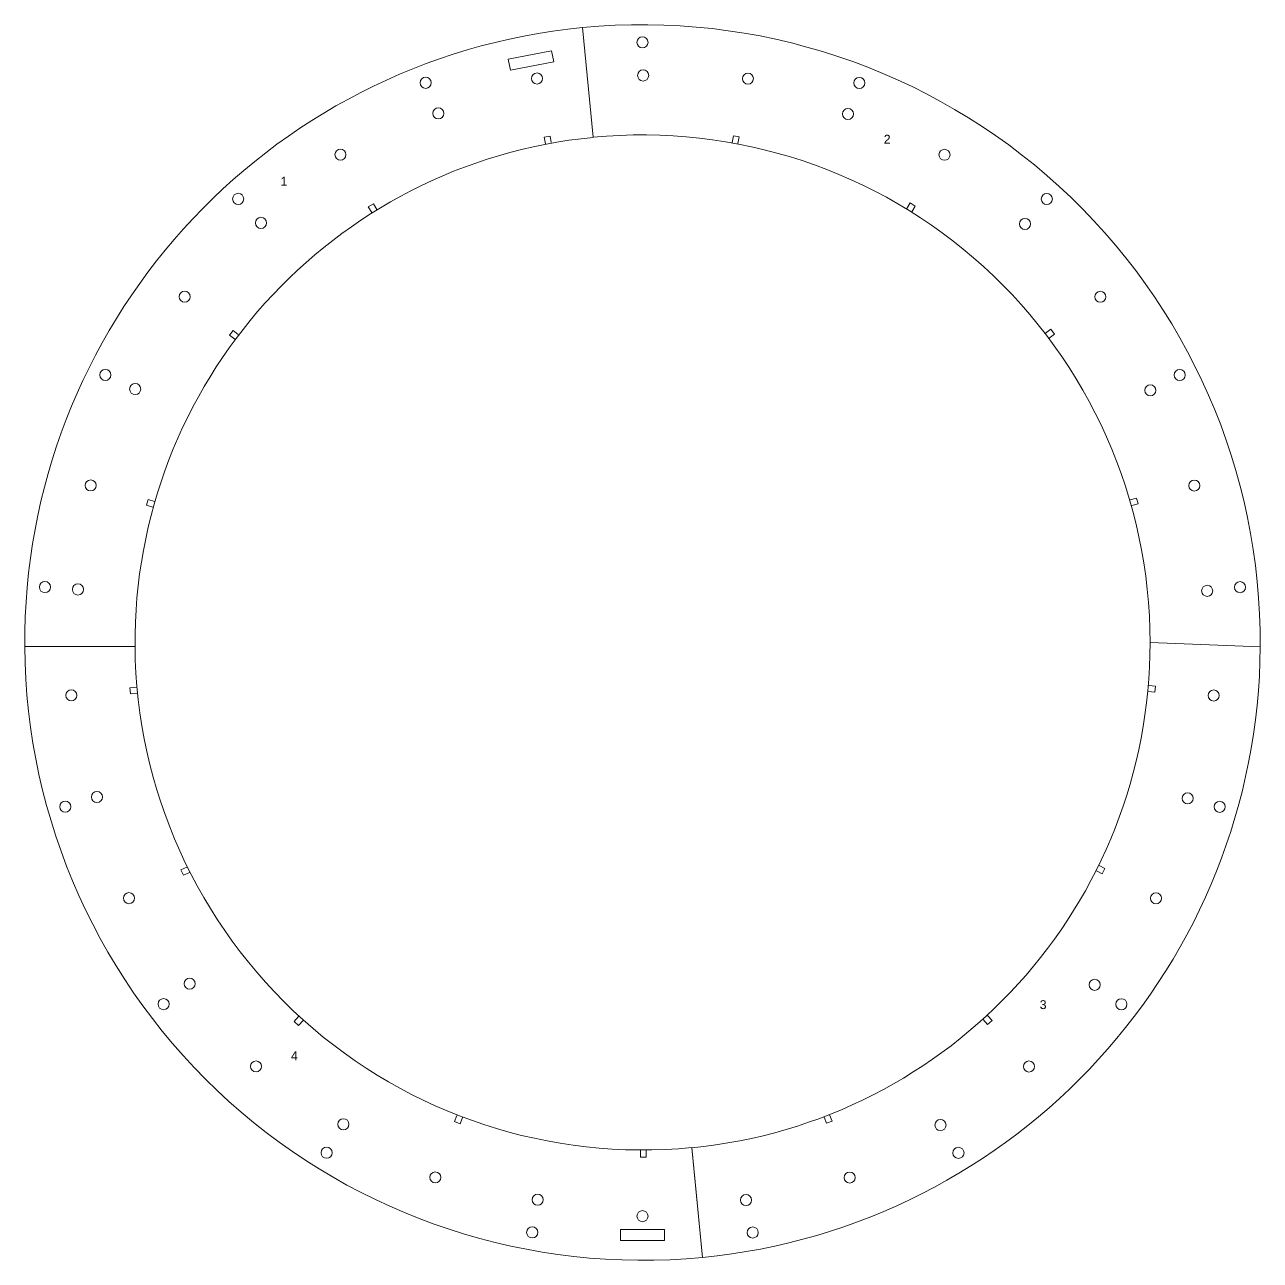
# Model space of a CAD drawing. Header units: inches. Extents: x 14.7 to 103.1, y 0.1 to 65.
# Drawn here: x 14.66 to 42.66, y 0.12 to 28.12 of the extents above; entities that cross this region are included whole.
import ezdxf

# ---------------------------------------------------------------- set-up
doc = ezdxf.new("R2010")
doc.units = ezdxf.units.IN
doc.header["$MEASUREMENT"] = 0
doc.layers.add('cut', color=6, linetype='Continuous', lineweight=0)
doc.layers.add('etch', color=1, linetype='Continuous', lineweight=0)
doc.styles.get("Standard").update_dxf_attribs({"font": 'arial.ttf'})

msp = doc.modelspace()

# ---------------------------------------------------------------- linework, layer by layer
at = {"layer": 'cut'}
for p, q in [((27.544, 25.57), (27.301, 28.058)), ((27.544, 25.57), (27.302, 28.056)), ((26.601, 27.529), (25.619, 27.341)), ((26.648, 27.283), (26.601, 27.529)), ((25.619, 27.341), (25.666, 27.095)), ((26.648, 27.283), (25.666, 27.095)), ((26.565, 25.598), (26.432, 25.574)), ((26.432, 25.574), (26.459, 25.426)), ((26.565, 25.598), (26.592, 25.45)), ((30.719, 25.603), (30.69, 25.455)), ((30.851, 25.578), (30.719, 25.603)), ((30.851, 25.578), (30.823, 25.43)), ((34.727, 24.084), (34.648, 23.957)), ((34.842, 24.013), (34.727, 24.084)), ((22.561, 24.066), (22.446, 23.996)), ((22.446, 23.996), (22.525, 23.868)), ((22.561, 24.066), (22.64, 23.938)), ((34.842, 24.013), (34.762, 23.885)), ((19.382, 21.192), (19.3, 21.084)), ((19.3, 21.084), (19.419, 20.994)), ((19.382, 21.192), (19.501, 21.101)), ((37.916, 21.22), (37.796, 21.13)), ((37.997, 21.112), (37.877, 21.022)), ((37.997, 21.112), (37.916, 21.22)), ((17.455, 17.363), (17.418, 17.233)), ((17.455, 17.363), (17.599, 17.321)), ((39.856, 17.397), (39.711, 17.356)), ((39.892, 17.267), (39.856, 17.397)), ((17.418, 17.233), (17.562, 17.192)), ((39.892, 17.267), (39.747, 17.226)), ((17.16, 14.03), (14.66, 14.03)), ((14.66, 14.03), (17.16, 14.03)), ((40.163, 14.122), (42.66, 14.027)), ((42.66, 14.027), (40.163, 14.122)), ((17.042, 13.096), (17.191, 13.11)), ((17.042, 13.096), (17.054, 12.962)), ((17.054, 12.962), (17.203, 12.975)), ((40.27, 12.997), (40.12, 13.012)), ((40.283, 13.131), (40.133, 13.146)), ((40.27, 12.997), (40.283, 13.131)), ((18.198, 8.969), (18.332, 9.035)), ((18.198, 8.969), (18.257, 8.848)), ((39.14, 9), (39.006, 9.067)), ((39.08, 8.879), (39.14, 9)), ((18.257, 8.848), (18.392, 8.914)), ((39.08, 8.879), (38.945, 8.947)), ((20.766, 5.537), (20.868, 5.648)), ((36.582, 5.56), (36.482, 5.671)), ((20.766, 5.537), (20.866, 5.446)), ((20.866, 5.446), (20.968, 5.557)), ((36.482, 5.469), (36.381, 5.581)), ((36.482, 5.469), (36.582, 5.56)), ((24.401, 3.266), (24.456, 3.406)), ((32.828, 3.228), (32.775, 3.368)), ((32.955, 3.276), (32.901, 3.417)), ((24.401, 3.266), (24.527, 3.217)), ((24.527, 3.217), (24.582, 3.356)), ((32.828, 3.228), (32.955, 3.276)), ((28.612, 2.461), (28.612, 2.611)), ((28.747, 2.46), (28.747, 2.61)), ((29.776, 2.679), (30.019, 0.19)), ((29.777, 2.673), (30.019, 0.188)), ((28.612, 2.461), (28.747, 2.46)), ((28.16, 0.822), (28.16, 0.572)), ((28.16, 0.822), (29.16, 0.822)), ((28.16, 0.572), (29.16, 0.572)), ((29.16, 0.572), (29.16, 0.822))]:
    msp.add_line(p, q, dxfattribs=at)
for centre, radius in [((28.66, 27.722), 0.126), ((23.747, 26.806), 0.126), ((26.271, 26.903), 0.125), ((28.675, 26.972), 0.126), ((31.049, 26.9), 0.125), ((33.573, 26.803), 0.126), ((24.032, 26.112), 0.126), ((33.316, 26.099), 0.126), ((21.816, 25.177), 0.125), ((35.504, 25.174), 0.125), ((19.498, 24.175), 0.126), ((37.823, 24.172), 0.126), ((20.014, 23.631), 0.126), ((37.328, 23.608), 0.126), ((18.286, 21.959), 0.125), ((39.035, 21.956), 0.125), ((16.486, 20.186), 0.126), ((40.835, 20.184), 0.126), ((17.164, 19.865), 0.126), ((40.17, 19.836), 0.126), ((16.156, 17.682), 0.125), ((41.164, 17.679), 0.125), ((15.118, 15.379), 0.126), ((15.866, 15.325), 0.126), ((41.457, 15.293), 0.126), ((42.202, 15.376), 0.126), ((15.716, 12.925), 0.125), ((41.605, 12.922), 0.125), ((16.296, 10.622), 0.126), ((41.016, 10.591), 0.126), ((15.579, 10.402), 0.126), ((41.741, 10.4), 0.126), ((17.023, 8.33), 0.125), ((40.297, 8.327), 0.125), ((18.397, 6.392), 0.126), ((38.906, 6.366), 0.126), ((17.807, 5.928), 0.126), ((39.513, 5.926), 0.126), ((19.902, 4.517), 0.125), ((37.418, 4.515), 0.125), ((21.883, 3.207), 0.126), ((35.413, 3.188), 0.126), ((21.501, 2.561), 0.126), ((35.82, 2.559), 0.126), ((23.964, 2.002), 0.125), ((33.356, 1.999), 0.125), ((26.284, 1.496), 0.126), ((31.007, 1.488), 0.126), ((28.66, 1.124), 0.125), ((26.161, 0.756), 0.126), ((31.159, 0.753), 0.126)]:
    msp.add_circle(centre, radius, dxfattribs=at)
for centre, radius, start, end in [((28.66, 14.124), 14, 95.5698, 180.3872), ((28.66, 14.122), 14, 359.6128, 95.5698), ((28.66, 14.124), 11.5, 95.5698, 180.4714), ((28.66, 14.122), 11.503, 360, 95.5698), ((28.66, 14.124), 14, 180.3872, 275.5698), ((28.66, 14.124), 11.5, 180.4714, 275.5698), ((28.66, 14.122), 11.503, 275.5698, 0), ((28.66, 14.122), 14, 275.5698, 359.6128)]:
    msp.add_arc(centre, radius, start, end, dxfattribs=at)

# ---------------------------------------------------------------- texts
at = {"layer": 'etch', "char_height": 0.2, "attachment_point": 1}
for s, width, insert in [('2', 0.97468, (34.128, 25.628)), ('1', 0.70169, (20.458, 24.675)), ('3', 0.4889, (37.662, 6.017)), ('4', 0.86202, (20.693, 4.858))]:
    msp.add_mtext_dynamic_manual_height_columns(s, width=width, gutter_width=1, heights=[0], dxfattribs=dict(at, insert=insert))

doc.saveas('drawing.dxf')
